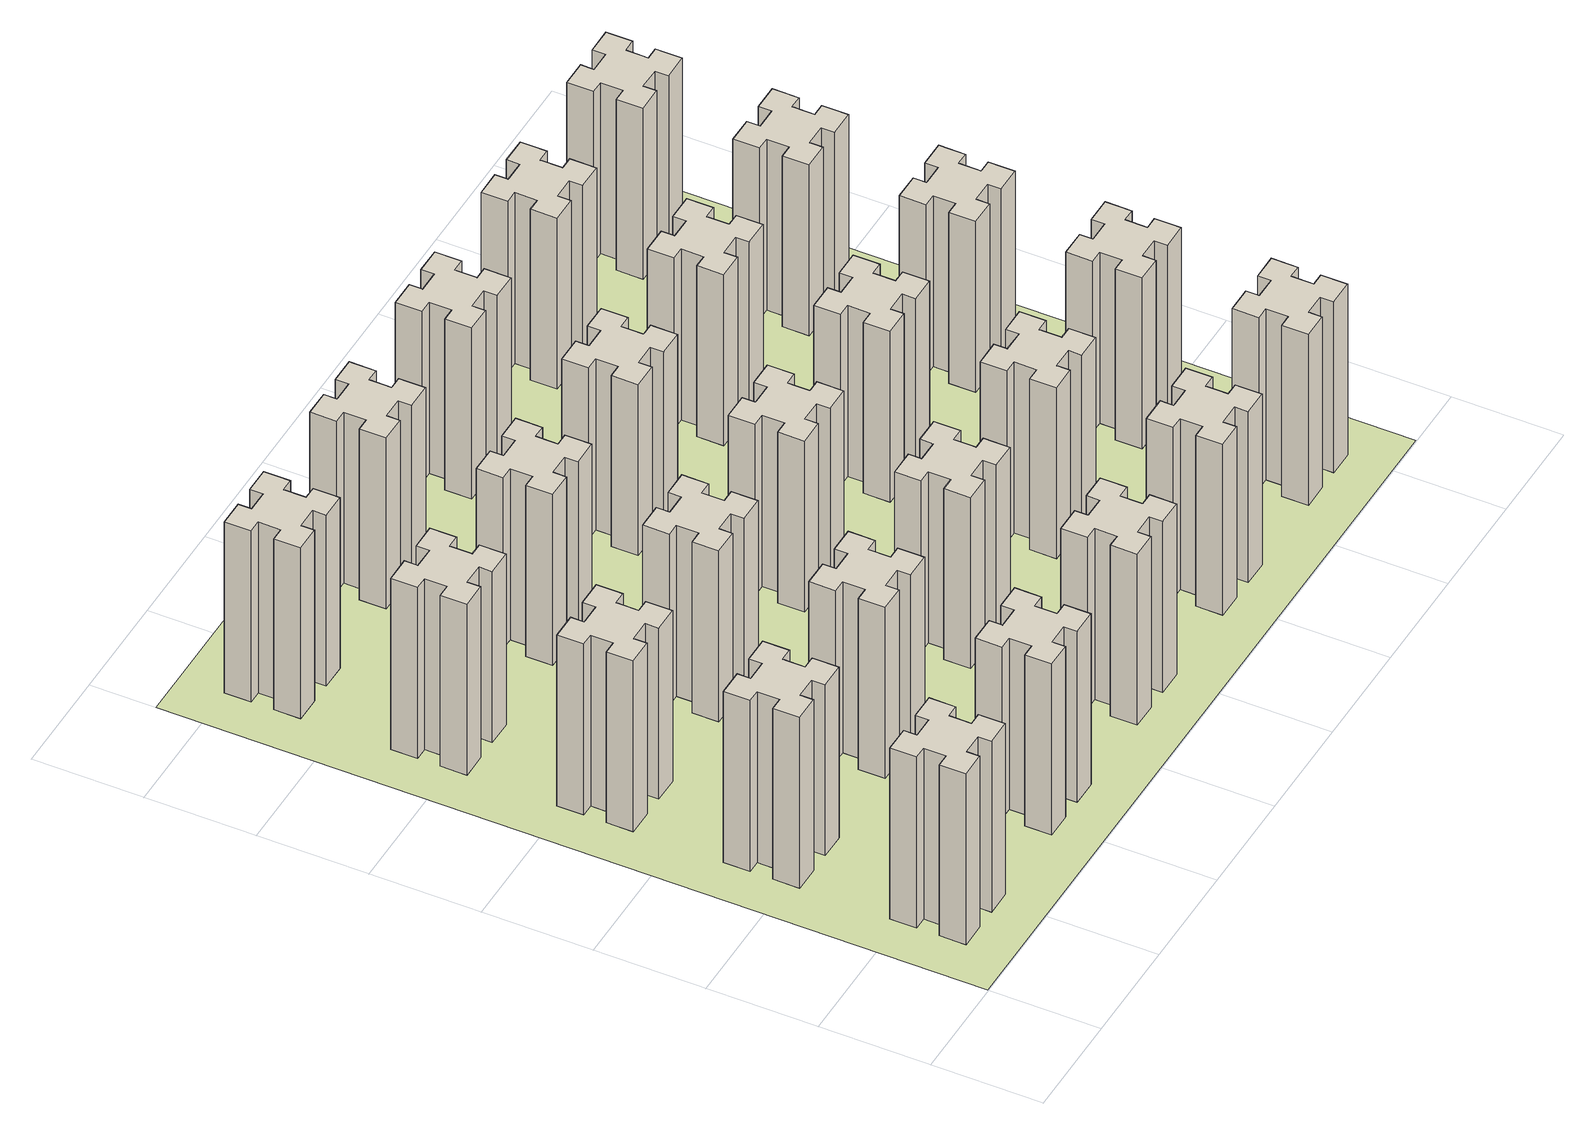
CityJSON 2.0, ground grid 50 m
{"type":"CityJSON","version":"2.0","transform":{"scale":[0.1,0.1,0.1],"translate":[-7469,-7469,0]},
"CityObjects":{
"building1":{"type":"Building","attributes":{"measuredHeight":90,"storeysAboveGround":30},"geometry":[{"type":"Solid","lod":"1","boundaries":[[[[0,1,2,3,4,5,6,7,8,9,10,11,12,13,14,15,16,17,18,19]],[[20,21,19,18]],[[22,20,18,17]],[[23,22,17,16]],[[24,23,16,15]],[[25,24,15,14]],[[26,25,14,13]],[[27,26,13,12]],[[28,27,12,11]],[[29,28,11,10]],[[30,29,10,9]],[[31,30,9,8]],[[32,31,8,7]],[[33,32,7,6]],[[34,33,6,5]],[[35,34,5,4]],[[36,35,4,3]],[[37,36,3,2]],[[38,37,2,1]],[[39,38,1,0]],[[21,39,0,19]],[[22,23,24,25,26,27,28,29,30,31,32,33,34,35,36,37,38,39,21,20]]]]}]},
"building2":{"type":"Building","attributes":{"measuredHeight":90,"storeysAboveGround":30},"geometry":[{"type":"Solid","lod":"1","boundaries":[[[[40,41,42,43,44,45,46,47,48,49,50,51,52,53,54,55,56,57,58,59]],[[60,61,59,58]],[[62,60,58,57]],[[63,62,57,56]],[[64,63,56,55]],[[65,64,55,54]],[[66,65,54,53]],[[67,66,53,52]],[[68,67,52,51]],[[69,68,51,50]],[[70,69,50,49]],[[71,70,49,48]],[[72,71,48,47]],[[73,72,47,46]],[[74,73,46,45]],[[75,74,45,44]],[[76,75,44,43]],[[77,76,43,42]],[[78,77,42,41]],[[79,78,41,40]],[[61,79,40,59]],[[62,63,64,65,66,67,68,69,70,71,72,73,74,75,76,77,78,79,61,60]]]]}]},
"building3":{"type":"Building","attributes":{"measuredHeight":90,"storeysAboveGround":30},"geometry":[{"type":"Solid","lod":"1","boundaries":[[[[80,81,82,83,84,85,86,87,88,89,90,91,92,93,94,95,96,97,98,99]],[[100,101,99,98]],[[102,100,98,97]],[[103,102,97,96]],[[104,103,96,95]],[[105,104,95,94]],[[106,105,94,93]],[[107,106,93,92]],[[108,107,92,91]],[[109,108,91,90]],[[110,109,90,89]],[[111,110,89,88]],[[112,111,88,87]],[[113,112,87,86]],[[114,113,86,85]],[[115,114,85,84]],[[116,115,84,83]],[[117,116,83,82]],[[118,117,82,81]],[[119,118,81,80]],[[101,119,80,99]],[[102,103,104,105,106,107,108,109,110,111,112,113,114,115,116,117,118,119,101,100]]]]}]},
"building4":{"type":"Building","attributes":{"measuredHeight":90,"storeysAboveGround":30},"geometry":[{"type":"Solid","lod":"1","boundaries":[[[[120,121,122,123,124,125,126,127,128,129,130,131,132,133,134,135,136,137,138,139]],[[140,141,139,138]],[[142,140,138,137]],[[143,142,137,136]],[[144,143,136,135]],[[145,144,135,134]],[[146,145,134,133]],[[147,146,133,132]],[[148,147,132,131]],[[149,148,131,130]],[[150,149,130,129]],[[151,150,129,128]],[[152,151,128,127]],[[153,152,127,126]],[[154,153,126,125]],[[155,154,125,124]],[[156,155,124,123]],[[157,156,123,122]],[[158,157,122,121]],[[159,158,121,120]],[[141,159,120,139]],[[142,143,144,145,146,147,148,149,150,151,152,153,154,155,156,157,158,159,141,140]]]]}]},
"building5":{"type":"Building","attributes":{"measuredHeight":90,"storeysAboveGround":30},"geometry":[{"type":"Solid","lod":"1","boundaries":[[[[160,161,162,163,164,165,166,167,168,169,170,171,172,173,174,175,176,177,178,179]],[[180,181,179,178]],[[182,180,178,177]],[[183,182,177,176]],[[184,183,176,175]],[[185,184,175,174]],[[186,185,174,173]],[[187,186,173,172]],[[188,187,172,171]],[[189,188,171,170]],[[190,189,170,169]],[[191,190,169,168]],[[192,191,168,167]],[[193,192,167,166]],[[194,193,166,165]],[[195,194,165,164]],[[196,195,164,163]],[[197,196,163,162]],[[198,197,162,161]],[[199,198,161,160]],[[181,199,160,179]],[[182,183,184,185,186,187,188,189,190,191,192,193,194,195,196,197,198,199,181,180]]]]}]},
"building6":{"type":"Building","attributes":{"measuredHeight":90,"storeysAboveGround":30},"geometry":[{"type":"Solid","lod":"1","boundaries":[[[[200,201,202,203,204,205,206,207,208,209,210,211,212,213,214,215,216,217,218,219]],[[220,221,219,218]],[[222,220,218,217]],[[223,222,217,216]],[[224,223,216,215]],[[225,224,215,214]],[[226,225,214,213]],[[227,226,213,212]],[[228,227,212,211]],[[229,228,211,210]],[[230,229,210,209]],[[231,230,209,208]],[[232,231,208,207]],[[233,232,207,206]],[[234,233,206,205]],[[235,234,205,204]],[[236,235,204,203]],[[237,236,203,202]],[[238,237,202,201]],[[239,238,201,200]],[[221,239,200,219]],[[222,223,224,225,226,227,228,229,230,231,232,233,234,235,236,237,238,239,221,220]]]]}]},
"building7":{"type":"Building","attributes":{"measuredHeight":90,"storeysAboveGround":30},"geometry":[{"type":"Solid","lod":"1","boundaries":[[[[240,241,242,243,244,245,246,247,248,249,250,251,252,253,254,255,256,257,258,259]],[[260,261,259,258]],[[262,260,258,257]],[[263,262,257,256]],[[264,263,256,255]],[[265,264,255,254]],[[266,265,254,253]],[[267,266,253,252]],[[268,267,252,251]],[[269,268,251,250]],[[270,269,250,249]],[[271,270,249,248]],[[272,271,248,247]],[[273,272,247,246]],[[274,273,246,245]],[[275,274,245,244]],[[276,275,244,243]],[[277,276,243,242]],[[278,277,242,241]],[[279,278,241,240]],[[261,279,240,259]],[[262,263,264,265,266,267,268,269,270,271,272,273,274,275,276,277,278,279,261,260]]]]}]},
"building8":{"type":"Building","attributes":{"measuredHeight":90,"storeysAboveGround":30},"geometry":[{"type":"Solid","lod":"1","boundaries":[[[[280,281,282,283,284,285,286,287,288,289,290,291,292,293,294,295,296,297,298,299]],[[300,301,299,298]],[[302,300,298,297]],[[303,302,297,296]],[[304,303,296,295]],[[305,304,295,294]],[[306,305,294,293]],[[307,306,293,292]],[[308,307,292,291]],[[309,308,291,290]],[[310,309,290,289]],[[311,310,289,288]],[[312,311,288,287]],[[313,312,287,286]],[[314,313,286,285]],[[315,314,285,284]],[[316,315,284,283]],[[317,316,283,282]],[[318,317,282,281]],[[319,318,281,280]],[[301,319,280,299]],[[302,303,304,305,306,307,308,309,310,311,312,313,314,315,316,317,318,319,301,300]]]]}]},
"building9":{"type":"Building","attributes":{"measuredHeight":90,"storeysAboveGround":30},"geometry":[{"type":"Solid","lod":"1","boundaries":[[[[320,321,322,323,324,325,326,327,328,329,330,331,332,333,334,335,336,337,338,339]],[[340,341,339,338]],[[342,340,338,337]],[[343,342,337,336]],[[344,343,336,335]],[[345,344,335,334]],[[346,345,334,333]],[[347,346,333,332]],[[348,347,332,331]],[[349,348,331,330]],[[350,349,330,329]],[[351,350,329,328]],[[352,351,328,327]],[[353,352,327,326]],[[354,353,326,325]],[[355,354,325,324]],[[356,355,324,323]],[[357,356,323,322]],[[358,357,322,321]],[[359,358,321,320]],[[341,359,320,339]],[[342,343,344,345,346,347,348,349,350,351,352,353,354,355,356,357,358,359,341,340]]]]}]},
"building10":{"type":"Building","attributes":{"measuredHeight":90,"storeysAboveGround":30},"geometry":[{"type":"Solid","lod":"1","boundaries":[[[[360,361,362,363,364,365,366,367,368,369,370,371,372,373,374,375,376,377,378,379]],[[380,381,379,378]],[[382,380,378,377]],[[383,382,377,376]],[[384,383,376,375]],[[385,384,375,374]],[[386,385,374,373]],[[387,386,373,372]],[[388,387,372,371]],[[389,388,371,370]],[[390,389,370,369]],[[391,390,369,368]],[[392,391,368,367]],[[393,392,367,366]],[[394,393,366,365]],[[395,394,365,364]],[[396,395,364,363]],[[397,396,363,362]],[[398,397,362,361]],[[399,398,361,360]],[[381,399,360,379]],[[382,383,384,385,386,387,388,389,390,391,392,393,394,395,396,397,398,399,381,380]]]]}]},
"building11":{"type":"Building","attributes":{"measuredHeight":90,"storeysAboveGround":30},"geometry":[{"type":"Solid","lod":"1","boundaries":[[[[400,401,402,403,404,405,406,407,408,409,410,411,412,413,414,415,416,417,418,419]],[[420,421,419,418]],[[422,420,418,417]],[[423,422,417,416]],[[424,423,416,415]],[[425,424,415,414]],[[426,425,414,413]],[[427,426,413,412]],[[428,427,412,411]],[[429,428,411,410]],[[430,429,410,409]],[[431,430,409,408]],[[432,431,408,407]],[[433,432,407,406]],[[434,433,406,405]],[[435,434,405,404]],[[436,435,404,403]],[[437,436,403,402]],[[438,437,402,401]],[[439,438,401,400]],[[421,439,400,419]],[[422,423,424,425,426,427,428,429,430,431,432,433,434,435,436,437,438,439,421,420]]]]}]},
"building12":{"type":"Building","attributes":{"measuredHeight":90,"storeysAboveGround":30},"geometry":[{"type":"Solid","lod":"1","boundaries":[[[[440,441,442,443,444,445,446,447,448,449,450,451,452,453,454,455,456,457,458,459]],[[460,461,459,458]],[[462,460,458,457]],[[463,462,457,456]],[[464,463,456,455]],[[465,464,455,454]],[[466,465,454,453]],[[467,466,453,452]],[[468,467,452,451]],[[469,468,451,450]],[[470,469,450,449]],[[471,470,449,448]],[[472,471,448,447]],[[473,472,447,446]],[[474,473,446,445]],[[475,474,445,444]],[[476,475,444,443]],[[477,476,443,442]],[[478,477,442,441]],[[479,478,441,440]],[[461,479,440,459]],[[462,463,464,465,466,467,468,469,470,471,472,473,474,475,476,477,478,479,461,460]]]]}]},
"building13":{"type":"Building","attributes":{"measuredHeight":90,"storeysAboveGround":30},"geometry":[{"type":"Solid","lod":"1","boundaries":[[[[480,481,482,483,484,485,486,487,488,489,490,491,492,493,494,495,496,497,498,499]],[[500,501,499,498]],[[502,500,498,497]],[[503,502,497,496]],[[504,503,496,495]],[[505,504,495,494]],[[506,505,494,493]],[[507,506,493,492]],[[508,507,492,491]],[[509,508,491,490]],[[510,509,490,489]],[[511,510,489,488]],[[512,511,488,487]],[[513,512,487,486]],[[514,513,486,485]],[[515,514,485,484]],[[516,515,484,483]],[[517,516,483,482]],[[518,517,482,481]],[[519,518,481,480]],[[501,519,480,499]],[[502,503,504,505,506,507,508,509,510,511,512,513,514,515,516,517,518,519,501,500]]]]}]},
"building14":{"type":"Building","attributes":{"measuredHeight":90,"storeysAboveGround":30},"geometry":[{"type":"Solid","lod":"1","boundaries":[[[[520,521,522,523,524,525,526,527,528,529,530,531,532,533,534,535,536,537,538,539]],[[540,541,539,538]],[[542,540,538,537]],[[543,542,537,536]],[[544,543,536,535]],[[545,544,535,534]],[[546,545,534,533]],[[547,546,533,532]],[[548,547,532,531]],[[549,548,531,530]],[[550,549,530,529]],[[551,550,529,528]],[[552,551,528,527]],[[553,552,527,526]],[[554,553,526,525]],[[555,554,525,524]],[[556,555,524,523]],[[557,556,523,522]],[[558,557,522,521]],[[559,558,521,520]],[[541,559,520,539]],[[542,543,544,545,546,547,548,549,550,551,552,553,554,555,556,557,558,559,541,540]]]]}]},
"building15":{"type":"Building","attributes":{"measuredHeight":90,"storeysAboveGround":30},"geometry":[{"type":"Solid","lod":"1","boundaries":[[[[560,561,562,563,564,565,566,567,568,569,570,571,572,573,574,575,576,577,578,579]],[[580,581,579,578]],[[582,580,578,577]],[[583,582,577,576]],[[584,583,576,575]],[[585,584,575,574]],[[586,585,574,573]],[[587,586,573,572]],[[588,587,572,571]],[[589,588,571,570]],[[590,589,570,569]],[[591,590,569,568]],[[592,591,568,567]],[[593,592,567,566]],[[594,593,566,565]],[[595,594,565,564]],[[596,595,564,563]],[[597,596,563,562]],[[598,597,562,561]],[[599,598,561,560]],[[581,599,560,579]],[[582,583,584,585,586,587,588,589,590,591,592,593,594,595,596,597,598,599,581,580]]]]}]},
"building16":{"type":"Building","attributes":{"measuredHeight":90,"storeysAboveGround":30},"geometry":[{"type":"Solid","lod":"1","boundaries":[[[[600,601,602,603,604,605,606,607,608,609,610,611,612,613,614,615,616,617,618,619]],[[620,621,619,618]],[[622,620,618,617]],[[623,622,617,616]],[[624,623,616,615]],[[625,624,615,614]],[[626,625,614,613]],[[627,626,613,612]],[[628,627,612,611]],[[629,628,611,610]],[[630,629,610,609]],[[631,630,609,608]],[[632,631,608,607]],[[633,632,607,606]],[[634,633,606,605]],[[635,634,605,604]],[[636,635,604,603]],[[637,636,603,602]],[[638,637,602,601]],[[639,638,601,600]],[[621,639,600,619]],[[622,623,624,625,626,627,628,629,630,631,632,633,634,635,636,637,638,639,621,620]]]]}]},
"building17":{"type":"Building","attributes":{"measuredHeight":90,"storeysAboveGround":30},"geometry":[{"type":"Solid","lod":"1","boundaries":[[[[640,641,642,643,644,645,646,647,648,649,650,651,652,653,654,655,656,657,658,659]],[[660,661,659,658]],[[662,660,658,657]],[[663,662,657,656]],[[664,663,656,655]],[[665,664,655,654]],[[666,665,654,653]],[[667,666,653,652]],[[668,667,652,651]],[[669,668,651,650]],[[670,669,650,649]],[[671,670,649,648]],[[672,671,648,647]],[[673,672,647,646]],[[674,673,646,645]],[[675,674,645,644]],[[676,675,644,643]],[[677,676,643,642]],[[678,677,642,641]],[[679,678,641,640]],[[661,679,640,659]],[[662,663,664,665,666,667,668,669,670,671,672,673,674,675,676,677,678,679,661,660]]]]}]},
"building18":{"type":"Building","attributes":{"measuredHeight":90,"storeysAboveGround":30},"geometry":[{"type":"Solid","lod":"1","boundaries":[[[[680,681,682,683,684,685,686,687,688,689,690,691,692,693,694,695,696,697,698,699]],[[700,701,699,698]],[[702,700,698,697]],[[703,702,697,696]],[[704,703,696,695]],[[705,704,695,694]],[[706,705,694,693]],[[707,706,693,692]],[[708,707,692,691]],[[709,708,691,690]],[[710,709,690,689]],[[711,710,689,688]],[[712,711,688,687]],[[713,712,687,686]],[[714,713,686,685]],[[715,714,685,684]],[[716,715,684,683]],[[717,716,683,682]],[[718,717,682,681]],[[719,718,681,680]],[[701,719,680,699]],[[702,703,704,705,706,707,708,709,710,711,712,713,714,715,716,717,718,719,701,700]]]]}]},
"building19":{"type":"Building","attributes":{"measuredHeight":90,"storeysAboveGround":30},"geometry":[{"type":"Solid","lod":"1","boundaries":[[[[720,721,722,723,724,725,726,727,728,729,730,731,732,733,734,735,736,737,738,739]],[[740,741,739,738]],[[742,740,738,737]],[[743,742,737,736]],[[744,743,736,735]],[[745,744,735,734]],[[746,745,734,733]],[[747,746,733,732]],[[748,747,732,731]],[[749,748,731,730]],[[750,749,730,729]],[[751,750,729,728]],[[752,751,728,727]],[[753,752,727,726]],[[754,753,726,725]],[[755,754,725,724]],[[756,755,724,723]],[[757,756,723,722]],[[758,757,722,721]],[[759,758,721,720]],[[741,759,720,739]],[[742,743,744,745,746,747,748,749,750,751,752,753,754,755,756,757,758,759,741,740]]]]}]},
"building20":{"type":"Building","attributes":{"measuredHeight":90,"storeysAboveGround":30},"geometry":[{"type":"Solid","lod":"1","boundaries":[[[[760,761,762,763,764,765,766,767,768,769,770,771,772,773,774,775,776,777,778,779]],[[780,781,779,778]],[[782,780,778,777]],[[783,782,777,776]],[[784,783,776,775]],[[785,784,775,774]],[[786,785,774,773]],[[787,786,773,772]],[[788,787,772,771]],[[789,788,771,770]],[[790,789,770,769]],[[791,790,769,768]],[[792,791,768,767]],[[793,792,767,766]],[[794,793,766,765]],[[795,794,765,764]],[[796,795,764,763]],[[797,796,763,762]],[[798,797,762,761]],[[799,798,761,760]],[[781,799,760,779]],[[782,783,784,785,786,787,788,789,790,791,792,793,794,795,796,797,798,799,781,780]]]]}]},
"building21":{"type":"Building","attributes":{"measuredHeight":90,"storeysAboveGround":30},"geometry":[{"type":"Solid","lod":"1","boundaries":[[[[800,801,802,803,804,805,806,807,808,809,810,811,812,813,814,815,816,817,818,819]],[[820,821,819,818]],[[822,820,818,817]],[[823,822,817,816]],[[824,823,816,815]],[[825,824,815,814]],[[826,825,814,813]],[[827,826,813,812]],[[828,827,812,811]],[[829,828,811,810]],[[830,829,810,809]],[[831,830,809,808]],[[832,831,808,807]],[[833,832,807,806]],[[834,833,806,805]],[[835,834,805,804]],[[836,835,804,803]],[[837,836,803,802]],[[838,837,802,801]],[[839,838,801,800]],[[821,839,800,819]],[[822,823,824,825,826,827,828,829,830,831,832,833,834,835,836,837,838,839,821,820]]]]}]},
"building22":{"type":"Building","attributes":{"measuredHeight":90,"storeysAboveGround":30},"geometry":[{"type":"Solid","lod":"1","boundaries":[[[[840,841,842,843,844,845,846,847,848,849,850,851,852,853,854,855,856,857,858,859]],[[860,861,859,858]],[[862,860,858,857]],[[863,862,857,856]],[[864,863,856,855]],[[865,864,855,854]],[[866,865,854,853]],[[867,866,853,852]],[[868,867,852,851]],[[869,868,851,850]],[[870,869,850,849]],[[871,870,849,848]],[[872,871,848,847]],[[873,872,847,846]],[[874,873,846,845]],[[875,874,845,844]],[[876,875,844,843]],[[877,876,843,842]],[[878,877,842,841]],[[879,878,841,840]],[[861,879,840,859]],[[862,863,864,865,866,867,868,869,870,871,872,873,874,875,876,877,878,879,861,860]]]]}]},
"building23":{"type":"Building","attributes":{"measuredHeight":90,"storeysAboveGround":30},"geometry":[{"type":"Solid","lod":"1","boundaries":[[[[880,881,882,883,884,885,886,887,888,889,890,891,892,893,894,895,896,897,898,899]],[[900,901,899,898]],[[902,900,898,897]],[[903,902,897,896]],[[904,903,896,895]],[[905,904,895,894]],[[906,905,894,893]],[[907,906,893,892]],[[908,907,892,891]],[[909,908,891,890]],[[910,909,890,889]],[[911,910,889,888]],[[912,911,888,887]],[[913,912,887,886]],[[914,913,886,885]],[[915,914,885,884]],[[916,915,884,883]],[[917,916,883,882]],[[918,917,882,881]],[[919,918,881,880]],[[901,919,880,899]],[[902,903,904,905,906,907,908,909,910,911,912,913,914,915,916,917,918,919,901,900]]]]}]},
"building24":{"type":"Building","attributes":{"measuredHeight":90,"storeysAboveGround":30},"geometry":[{"type":"Solid","lod":"1","boundaries":[[[[920,921,922,923,924,925,926,927,928,929,930,931,932,933,934,935,936,937,938,939]],[[940,941,939,938]],[[942,940,938,937]],[[943,942,937,936]],[[944,943,936,935]],[[945,944,935,934]],[[946,945,934,933]],[[947,946,933,932]],[[948,947,932,931]],[[949,948,931,930]],[[950,949,930,929]],[[951,950,929,928]],[[952,951,928,927]],[[953,952,927,926]],[[954,953,926,925]],[[955,954,925,924]],[[956,955,924,923]],[[957,956,923,922]],[[958,957,922,921]],[[959,958,921,920]],[[941,959,920,939]],[[942,943,944,945,946,947,948,949,950,951,952,953,954,955,956,957,958,959,941,940]]]]}]},
"building25":{"type":"Building","attributes":{"measuredHeight":90,"storeysAboveGround":30},"geometry":[{"type":"Solid","lod":"1","boundaries":[[[[960,961,962,963,964,965,966,967,968,969,970,971,972,973,974,975,976,977,978,979]],[[980,981,979,978]],[[982,980,978,977]],[[983,982,977,976]],[[984,983,976,975]],[[985,984,975,974]],[[986,985,974,973]],[[987,986,973,972]],[[988,987,972,971]],[[989,988,971,970]],[[990,989,970,969]],[[991,990,969,968]],[[992,991,968,967]],[[993,992,967,966]],[[994,993,966,965]],[[995,994,965,964]],[[996,995,964,963]],[[997,996,963,962]],[[998,997,962,961]],[[999,998,961,960]],[[981,999,960,979]],[[982,983,984,985,986,987,988,989,990,991,992,993,994,995,996,997,998,999,981,980]]]]}]},
"landuse1":{"type":"LandUse","attributes":{"name":"plot1","function":"1010"},"geometry":[{"type":"MultiSurface","lod":"1","boundaries":[[[1000,1001,1002,1003]]]}]}
},
"vertices":[
[545,205,0],[545,325,0],[485,325,0],[485,425,0],[545,425,0],[545,545,0],[425,545,0],[425,485,0],[325,485,0],[325,545,0],[205,545,0],[205,425,0],[265,425,0],[265,325,0],[205,325,0],[205,205,0],[325,205,0],[325,265,0],[425,265,0],[425,205,0],[425,265,900],[425,205,900],[325,265,900],[325,205,900],[205,205,900],[205,325,900],[265,325,900],[265,425,900],[205,425,900],[205,545,900],[325,545,900],[325,485,900],[425,485,900],[425,545,900],[545,545,900],[545,425,900],[485,425,900],[485,325,900],[545,325,900],[545,205,900],
[545,945,0],[545,1065,0],[485,1065,0],[485,1165,0],[545,1165,0],[545,1285,0],[425,1285,0],[425,1225,0],[325,1225,0],[325,1285,0],[205,1285,0],[205,1165,0],[265,1165,0],[265,1065,0],[205,1065,0],[205,945,0],[325,945,0],[325,1005,0],[425,1005,0],[425,945,0],[425,1005,900],[425,945,900],[325,1005,900],[325,945,900],[205,945,900],[205,1065,900],[265,1065,900],[265,1165,900],[205,1165,900],[205,1285,900],[325,1285,900],[325,1225,900],[425,1225,900],[425,1285,900],[545,1285,900],[545,1165,900],[485,1165,900],[485,1065,900],[545,1065,900],[545,945,900],
[545,1685,0],[545,1805,0],[485,1805,0],[485,1905,0],[545,1905,0],[545,2025,0],[425,2025,0],[425,1965,0],[325,1965,0],[325,2025,0],[205,2025,0],[205,1905,0],[265,1905,0],[265,1805,0],[205,1805,0],[205,1685,0],[325,1685,0],[325,1745,0],[425,1745,0],[425,1685,0],[425,1745,900],[425,1685,900],[325,1745,900],[325,1685,900],[205,1685,900],[205,1805,900],[265,1805,900],[265,1905,900],[205,1905,900],[205,2025,900],[325,2025,900],[325,1965,900],[425,1965,900],[425,2025,900],[545,2025,900],[545,1905,900],[485,1905,900],[485,1805,900],[545,1805,900],[545,1685,900],
[545,2425,0],[545,2545,0],[485,2545,0],[485,2645,0],[545,2645,0],[545,2765,0],[425,2765,0],[425,2705,0],[325,2705,0],[325,2765,0],[205,2765,0],[205,2645,0],[265,2645,0],[265,2545,0],[205,2545,0],[205,2425,0],[325,2425,0],[325,2485,0],[425,2485,0],[425,2425,0],[425,2485,900],[425,2425,900],[325,2485,900],[325,2425,900],[205,2425,900],[205,2545,900],[265,2545,900],[265,2645,900],[205,2645,900],[205,2765,900],[325,2765,900],[325,2705,900],[425,2705,900],[425,2765,900],[545,2765,900],[545,2645,900],[485,2645,900],[485,2545,900],[545,2545,900],[545,2425,900],
[1285,205,0],[1285,325,0],[1225,325,0],[1225,425,0],[1285,425,0],[1285,545,0],[1165,545,0],[1165,485,0],[1065,485,0],[1065,545,0],[945,545,0],[945,425,0],[1005,425,0],[1005,325,0],[945,325,0],[945,205,0],[1065,205,0],[1065,265,0],[1165,265,0],[1165,205,0],[1165,265,900],[1165,205,900],[1065,265,900],[1065,205,900],[945,205,900],[945,325,900],[1005,325,900],[1005,425,900],[945,425,900],[945,545,900],[1065,545,900],[1065,485,900],[1165,485,900],[1165,545,900],[1285,545,900],[1285,425,900],[1225,425,900],[1225,325,900],[1285,325,900],[1285,205,900],
[545,3165,0],[545,3285,0],[485,3285,0],[485,3385,0],[545,3385,0],[545,3505,0],[425,3505,0],[425,3445,0],[325,3445,0],[325,3505,0],[205,3505,0],[205,3385,0],[265,3385,0],[265,3285,0],[205,3285,0],[205,3165,0],[325,3165,0],[325,3225,0],[425,3225,0],[425,3165,0],[425,3225,900],[425,3165,900],[325,3225,900],[325,3165,900],[205,3165,900],[205,3285,900],[265,3285,900],[265,3385,900],[205,3385,900],[205,3505,900],[325,3505,900],[325,3445,900],[425,3445,900],[425,3505,900],[545,3505,900],[545,3385,900],[485,3385,900],[485,3285,900],[545,3285,900],[545,3165,900],
[1285,945,0],[1285,1065,0],[1225,1065,0],[1225,1165,0],[1285,1165,0],[1285,1285,0],[1165,1285,0],[1165,1225,0],[1065,1225,0],[1065,1285,0],[945,1285,0],[945,1165,0],[1005,1165,0],[1005,1065,0],[945,1065,0],[945,945,0],[1065,945,0],[1065,1005,0],[1165,1005,0],[1165,945,0],[1165,1005,900],[1165,945,900],[1065,1005,900],[1065,945,900],[945,945,900],[945,1065,900],[1005,1065,900],[1005,1165,900],[945,1165,900],[945,1285,900],[1065,1285,900],[1065,1225,900],[1165,1225,900],[1165,1285,900],[1285,1285,900],[1285,1165,900],[1225,1165,900],[1225,1065,900],[1285,1065,900],[1285,945,900],
[1285,1685,0],[1285,1805,0],[1225,1805,0],[1225,1905,0],[1285,1905,0],[1285,2025,0],[1165,2025,0],[1165,1965,0],[1065,1965,0],[1065,2025,0],[945,2025,0],[945,1905,0],[1005,1905,0],[1005,1805,0],[945,1805,0],[945,1685,0],[1065,1685,0],[1065,1745,0],[1165,1745,0],[1165,1685,0],[1165,1745,900],[1165,1685,900],[1065,1745,900],[1065,1685,900],[945,1685,900],[945,1805,900],[1005,1805,900],[1005,1905,900],[945,1905,900],[945,2025,900],[1065,2025,900],[1065,1965,900],[1165,1965,900],[1165,2025,900],[1285,2025,900],[1285,1905,900],[1225,1905,900],[1225,1805,900],[1285,1805,900],[1285,1685,900],
[1285,2425,0],[1285,2545,0],[1225,2545,0],[1225,2645,0],[1285,2645,0],[1285,2765,0],[1165,2765,0],[1165,2705,0],[1065,2705,0],[1065,2765,0],[945,2765,0],[945,2645,0],[1005,2645,0],[1005,2545,0],[945,2545,0],[945,2425,0],[1065,2425,0],[1065,2485,0],[1165,2485,0],[1165,2425,0],[1165,2485,900],[1165,2425,900],[1065,2485,900],[1065,2425,900],[945,2425,900],[945,2545,900],[1005,2545,900],[1005,2645,900],[945,2645,900],[945,2765,900],[1065,2765,900],[1065,2705,900],[1165,2705,900],[1165,2765,900],[1285,2765,900],[1285,2645,900],[1225,2645,900],[1225,2545,900],[1285,2545,900],[1285,2425,900],
[2025,205,0],[2025,325,0],[1965,325,0],[1965,425,0],[2025,425,0],[2025,545,0],[1905,545,0],[1905,485,0],[1805,485,0],[1805,545,0],[1685,545,0],[1685,425,0],[1745,425,0],[1745,325,0],[1685,325,0],[1685,205,0],[1805,205,0],[1805,265,0],[1905,265,0],[1905,205,0],[1905,265,900],[1905,205,900],[1805,265,900],[1805,205,900],[1685,205,900],[1685,325,900],[1745,325,900],[1745,425,900],[1685,425,900],[1685,545,900],[1805,545,900],[1805,485,900],[1905,485,900],[1905,545,900],[2025,545,900],[2025,425,900],[1965,425,900],[1965,325,900],[2025,325,900],[2025,205,900],
[1285,3165,0],[1285,3285,0],[1225,3285,0],[1225,3385,0],[1285,3385,0],[1285,3505,0],[1165,3505,0],[1165,3445,0],[1065,3445,0],[1065,3505,0],[945,3505,0],[945,3385,0],[1005,3385,0],[1005,3285,0],[945,3285,0],[945,3165,0],[1065,3165,0],[1065,3225,0],[1165,3225,0],[1165,3165,0],[1165,3225,900],[1165,3165,900],[1065,3225,900],[1065,3165,900],[945,3165,900],[945,3285,900],[1005,3285,900],[1005,3385,900],[945,3385,900],[945,3505,900],[1065,3505,900],[1065,3445,900],[1165,3445,900],[1165,3505,900],[1285,3505,900],[1285,3385,900],[1225,3385,900],[1225,3285,900],[1285,3285,900],[1285,3165,900],
[2025,945,0],[2025,1065,0],[1965,1065,0],[1965,1165,0],[2025,1165,0],[2025,1285,0],[1905,1285,0],[1905,1225,0],[1805,1225,0],[1805,1285,0],[1685,1285,0],[1685,1165,0],[1745,1165,0],[1745,1065,0],[1685,1065,0],[1685,945,0],[1805,945,0],[1805,1005,0],[1905,1005,0],[1905,945,0],[1905,1005,900],[1905,945,900],[1805,1005,900],[1805,945,900],[1685,945,900],[1685,1065,900],[1745,1065,900],[1745,1165,900],[1685,1165,900],[1685,1285,900],[1805,1285,900],[1805,1225,900],[1905,1225,900],[1905,1285,900],[2025,1285,900],[2025,1165,900],[1965,1165,900],[1965,1065,900],[2025,1065,900],[2025,945,900],
[2025,1685,0],[2025,1805,0],[1965,1805,0],[1965,1905,0],[2025,1905,0],[2025,2025,0],[1905,2025,0],[1905,1965,0],[1805,1965,0],[1805,2025,0],[1685,2025,0],[1685,1905,0],[1745,1905,0],[1745,1805,0],[1685,1805,0],[1685,1685,0],[1805,1685,0],[1805,1745,0],[1905,1745,0],[1905,1685,0],[1905,1745,900],[1905,1685,900],[1805,1745,900],[1805,1685,900],[1685,1685,900],[1685,1805,900],[1745,1805,900],[1745,1905,900],[1685,1905,900],[1685,2025,900],[1805,2025,900],[1805,1965,900],[1905,1965,900],[1905,2025,900],[2025,2025,900],[2025,1905,900],[1965,1905,900],[1965,1805,900],[2025,1805,900],[2025,1685,900],
[2025,2425,0],[2025,2545,0],[1965,2545,0],[1965,2645,0],[2025,2645,0],[2025,2765,0],[1905,2765,0],[1905,2705,0],[1805,2705,0],[1805,2765,0],[1685,2765,0],[1685,2645,0],[1745,2645,0],[1745,2545,0],[1685,2545,0],[1685,2425,0],[1805,2425,0],[1805,2485,0],[1905,2485,0],[1905,2425,0],[1905,2485,900],[1905,2425,900],[1805,2485,900],[1805,2425,900],[1685,2425,900],[1685,2545,900],[1745,2545,900],[1745,2645,900],[1685,2645,900],[1685,2765,900],[1805,2765,900],[1805,2705,900],[1905,2705,900],[1905,2765,900],[2025,2765,900],[2025,2645,900],[1965,2645,900],[1965,2545,900],[2025,2545,900],[2025,2425,900],
[2765,205,0],[2765,325,0],[2705,325,0],[2705,425,0],[2765,425,0],[2765,545,0],[2645,545,0],[2645,485,0],[2545,485,0],[2545,545,0],[2425,545,0],[2425,425,0],[2485,425,0],[2485,325,0],[2425,325,0],[2425,205,0],[2545,205,0],[2545,265,0],[2645,265,0],[2645,205,0],[2645,265,900],[2645,205,900],[2545,265,900],[2545,205,900],[2425,205,900],[2425,325,900],[2485,325,900],[2485,425,900],[2425,425,900],[2425,545,900],[2545,545,900],[2545,485,900],[2645,485,900],[2645,545,900],[2765,545,900],[2765,425,900],[2705,425,900],[2705,325,900],[2765,325,900],[2765,205,900],
[2025,3165,0],[2025,3285,0],[1965,3285,0],[1965,3385,0],[2025,3385,0],[2025,3505,0],[1905,3505,0],[1905,3445,0],[1805,3445,0],[1805,3505,0],[1685,3505,0],[1685,3385,0],[1745,3385,0],[1745,3285,0],[1685,3285,0],[1685,3165,0],[1805,3165,0],[1805,3225,0],[1905,3225,0],[1905,3165,0],[1905,3225,900],[1905,3165,900],[1805,3225,900],[1805,3165,900],[1685,3165,900],[1685,3285,900],[1745,3285,900],[1745,3385,900],[1685,3385,900],[1685,3505,900],[1805,3505,900],[1805,3445,900],[1905,3445,900],[1905,3505,900],[2025,3505,900],[2025,3385,900],[1965,3385,900],[1965,3285,900],[2025,3285,900],[2025,3165,900],
[2765,945,0],[2765,1065,0],[2705,1065,0],[2705,1165,0],[2765,1165,0],[2765,1285,0],[2645,1285,0],[2645,1225,0],[2545,1225,0],[2545,1285,0],[2425,1285,0],[2425,1165,0],[2485,1165,0],[2485,1065,0],[2425,1065,0],[2425,945,0],[2545,945,0],[2545,1005,0],[2645,1005,0],[2645,945,0],[2645,1005,900],[2645,945,900],[2545,1005,900],[2545,945,900],[2425,945,900],[2425,1065,900],[2485,1065,900],[2485,1165,900],[2425,1165,900],[2425,1285,900],[2545,1285,900],[2545,1225,900],[2645,1225,900],[2645,1285,900],[2765,1285,900],[2765,1165,900],[2705,1165,900],[2705,1065,900],[2765,1065,900],[2765,945,900],
[2765,1685,0],[2765,1805,0],[2705,1805,0],[2705,1905,0],[2765,1905,0],[2765,2025,0],[2645,2025,0],[2645,1965,0],[2545,1965,0],[2545,2025,0],[2425,2025,0],[2425,1905,0],[2485,1905,0],[2485,1805,0],[2425,1805,0],[2425,1685,0],[2545,1685,0],[2545,1745,0],[2645,1745,0],[2645,1685,0],[2645,1745,900],[2645,1685,900],[2545,1745,900],[2545,1685,900],[2425,1685,900],[2425,1805,900],[2485,1805,900],[2485,1905,900],[2425,1905,900],[2425,2025,900],[2545,2025,900],[2545,1965,900],[2645,1965,900],[2645,2025,900],[2765,2025,900],[2765,1905,900],[2705,1905,900],[2705,1805,900],[2765,1805,900],[2765,1685,900],
[2765,2425,0],[2765,2545,0],[2705,2545,0],[2705,2645,0],[2765,2645,0],[2765,2765,0],[2645,2765,0],[2645,2705,0],[2545,2705,0],[2545,2765,0],[2425,2765,0],[2425,2645,0],[2485,2645,0],[2485,2545,0],[2425,2545,0],[2425,2425,0],[2545,2425,0],[2545,2485,0],[2645,2485,0],[2645,2425,0],[2645,2485,900],[2645,2425,900],[2545,2485,900],[2545,2425,900],[2425,2425,900],[2425,2545,900],[2485,2545,900],[2485,2645,900],[2425,2645,900],[2425,2765,900],[2545,2765,900],[2545,2705,900],[2645,2705,900],[2645,2765,900],[2765,2765,900],[2765,2645,900],[2705,2645,900],[2705,2545,900],[2765,2545,900],[2765,2425,900],
[3505,205,0],[3505,325,0],[3445,325,0],[3445,425,0],[3505,425,0],[3505,545,0],[3385,545,0],[3385,485,0],[3285,485,0],[3285,545,0],[3165,545,0],[3165,425,0],[3225,425,0],[3225,325,0],[3165,325,0],[3165,205,0],[3285,205,0],[3285,265,0],[3385,265,0],[3385,205,0],[3385,265,900],[3385,205,900],[3285,265,900],[3285,205,900],[3165,205,900],[3165,325,900],[3225,325,900],[3225,425,900],[3165,425,900],[3165,545,900],[3285,545,900],[3285,485,900],[3385,485,900],[3385,545,900],[3505,545,900],[3505,425,900],[3445,425,900],[3445,325,900],[3505,325,900],[3505,205,900],
[2765,3165,0],[2765,3285,0],[2705,3285,0],[2705,3385,0],[2765,3385,0],[2765,3505,0],[2645,3505,0],[2645,3445,0],[2545,3445,0],[2545,3505,0],[2425,3505,0],[2425,3385,0],[2485,3385,0],[2485,3285,0],[2425,3285,0],[2425,3165,0],[2545,3165,0],[2545,3225,0],[2645,3225,0],[2645,3165,0],[2645,3225,900],[2645,3165,900],[2545,3225,900],[2545,3165,900],[2425,3165,900],[2425,3285,900],[2485,3285,900],[2485,3385,900],[2425,3385,900],[2425,3505,900],[2545,3505,900],[2545,3445,900],[2645,3445,900],[2645,3505,900],[2765,3505,900],[2765,3385,900],[2705,3385,900],[2705,3285,900],[2765,3285,900],[2765,3165,900],
[3505,945,0],[3505,1065,0],[3445,1065,0],[3445,1165,0],[3505,1165,0],[3505,1285,0],[3385,1285,0],[3385,1225,0],[3285,1225,0],[3285,1285,0],[3165,1285,0],[3165,1165,0],[3225,1165,0],[3225,1065,0],[3165,1065,0],[3165,945,0],[3285,945,0],[3285,1005,0],[3385,1005,0],[3385,945,0],[3385,1005,900],[3385,945,900],[3285,1005,900],[3285,945,900],[3165,945,900],[3165,1065,900],[3225,1065,900],[3225,1165,900],[3165,1165,900],[3165,1285,900],[3285,1285,900],[3285,1225,900],[3385,1225,900],[3385,1285,900],[3505,1285,900],[3505,1165,900],[3445,1165,900],[3445,1065,900],[3505,1065,900],[3505,945,900],
[3505,1685,0],[3505,1805,0],[3445,1805,0],[3445,1905,0],[3505,1905,0],[3505,2025,0],[3385,2025,0],[3385,1965,0],[3285,1965,0],[3285,2025,0],[3165,2025,0],[3165,1905,0],[3225,1905,0],[3225,1805,0],[3165,1805,0],[3165,1685,0],[3285,1685,0],[3285,1745,0],[3385,1745,0],[3385,1685,0],[3385,1745,900],[3385,1685,900],[3285,1745,900],[3285,1685,900],[3165,1685,900],[3165,1805,900],[3225,1805,900],[3225,1905,900],[3165,1905,900],[3165,2025,900],[3285,2025,900],[3285,1965,900],[3385,1965,900],[3385,2025,900],[3505,2025,900],[3505,1905,900],[3445,1905,900],[3445,1805,900],[3505,1805,900],[3505,1685,900],
[3505,2425,0],[3505,2545,0],[3445,2545,0],[3445,2645,0],[3505,2645,0],[3505,2765,0],[3385,2765,0],[3385,2705,0],[3285,2705,0],[3285,2765,0],[3165,2765,0],[3165,2645,0],[3225,2645,0],[3225,2545,0],[3165,2545,0],[3165,2425,0],[3285,2425,0],[3285,2485,0],[3385,2485,0],[3385,2425,0],[3385,2485,900],[3385,2425,900],[3285,2485,900],[3285,2425,900],[3165,2425,900],[3165,2545,900],[3225,2545,900],[3225,2645,900],[3165,2645,900],[3165,2765,900],[3285,2765,900],[3285,2705,900],[3385,2705,900],[3385,2765,900],[3505,2765,900],[3505,2645,900],[3445,2645,900],[3445,2545,900],[3505,2545,900],[3505,2425,900],
[3505,3165,0],[3505,3285,0],[3445,3285,0],[3445,3385,0],[3505,3385,0],[3505,3505,0],[3385,3505,0],[3385,3445,0],[3285,3445,0],[3285,3505,0],[3165,3505,0],[3165,3385,0],[3225,3385,0],[3225,3285,0],[3165,3285,0],[3165,3165,0],[3285,3165,0],[3285,3225,0],[3385,3225,0],[3385,3165,0],[3385,3225,900],[3385,3165,900],[3285,3225,900],[3285,3165,900],[3165,3165,900],[3165,3285,900],[3225,3285,900],[3225,3385,900],[3165,3385,900],[3165,3505,900],[3285,3505,900],[3285,3445,900],[3385,3445,900],[3385,3505,900],[3505,3505,900],[3505,3385,900],[3445,3385,900],[3445,3285,900],[3505,3285,900],[3505,3165,900],
[3705,5,0],[5,5,0],[5,3705,0],[3705,3705,0]
]}
